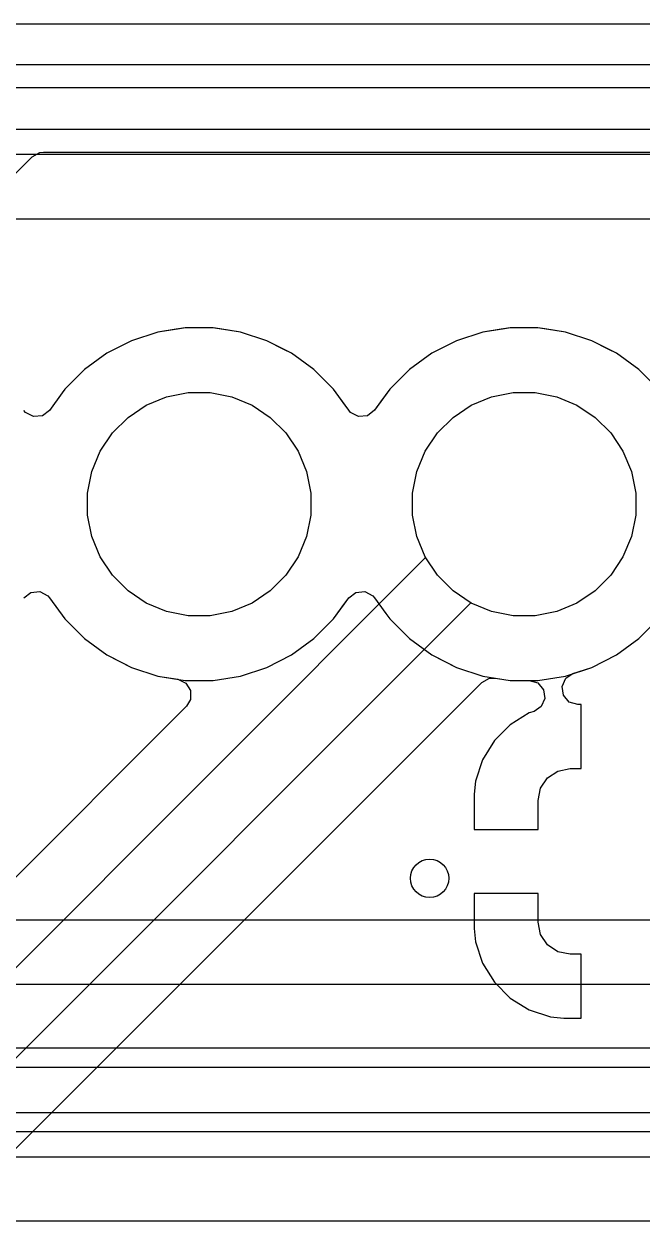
# Model space of a CAD drawing. Header units: inches. Extents: x 6.57 to 9.79, y -8.72 to -3.17.
# Drawn here: x 8.5847 to 8.7749, y -8.7244 to -8.3563 of the extents above; entities that cross this region are included whole.
import ezdxf

# ---------------------------------------------------------------- set-up
doc = ezdxf.new("R2010")
doc.units = ezdxf.units.IN
doc.header["$MEASUREMENT"] = 0
doc.layers.add('In1.Cu', color=91, linetype='CONTINUOUS', true_color=0x7fc87f)

msp = doc.modelspace()

# ---------------------------------------------------------------- linework, layer by layer
at = {"layer": 'In1.Cu', "linetype": 'CONTINUOUS'}
for p, q in [((8.57638, -8.3563), (9.46021, -8.3563)), ((8.82379, -8.36891), (8.41421, -8.36891)), ((9.46429, -8.37598), (8.58045, -8.37598)), ((8.40403, -8.38861), (8.8272, -8.38861)), ((8.58719, -8.39712), (8.5896, -8.3958)), ((8.5896, -8.3958), (8.59064, -8.39569)), ((8.59064, -8.39569), (9.4672, -8.39569)), ((8.82557, -8.39649), (8.40239, -8.39649)), ((8.54246, -8.44184), (8.58719, -8.39712)), ((8.41272, -8.41619), (8.81538, -8.41619)), ((8.62589, -8.45107), (8.61778, -8.4537)), ((8.62589, -8.45107), (8.61778, -8.4537)), ((8.62589, -8.45107), (8.61778, -8.4537)), ((8.62589, -8.45107), (8.61778, -8.4537)), ((8.63374, -8.44982), (8.62589, -8.45107)), ((8.63189, -8.45012), (8.62589, -8.45107)), ((8.63151, -8.45018), (8.62589, -8.45107)), ((8.63151, -8.45018), (8.62589, -8.45107)), ((8.62589, -8.45107), (8.62589, -8.45107)), ((8.62589, -8.45107), (8.62589, -8.45107)), ((8.62589, -8.45107), (8.62589, -8.45107)), ((8.62589, -8.45107), (8.62589, -8.45107)), ((8.63432, -8.44973), (8.63151, -8.45018)), ((8.63432, -8.44973), (8.63151, -8.45018)), ((8.63432, -8.44973), (8.63189, -8.45012)), ((8.63432, -8.44973), (8.63374, -8.44982)), ((8.64285, -8.44973), (8.63432, -8.44973)), ((8.64285, -8.44973), (8.63432, -8.44973)), ((8.64285, -8.44973), (8.63432, -8.44973)), ((8.64285, -8.44973), (8.63432, -8.44973)), ((8.64496, -8.45007), (8.64285, -8.44973)), ((8.64342, -8.44982), (8.64285, -8.44973)), ((8.64496, -8.45007), (8.64285, -8.44973)), ((8.64496, -8.45007), (8.64285, -8.44973)), ((8.65128, -8.45107), (8.64342, -8.44982)), ((8.65128, -8.45107), (8.64496, -8.45007)), ((8.65128, -8.45107), (8.64496, -8.45007)), ((8.65128, -8.45107), (8.64496, -8.45007)), ((8.65939, -8.4537), (8.65128, -8.45107)), ((8.65939, -8.4537), (8.65128, -8.45107)), ((8.65939, -8.4537), (8.65128, -8.45107)), ((8.65939, -8.4537), (8.65128, -8.45107)), ((8.72589, -8.45107), (8.71778, -8.4537)), ((8.72589, -8.45107), (8.71778, -8.4537)), ((8.72589, -8.45107), (8.71778, -8.4537)), ((8.72589, -8.45107), (8.71778, -8.4537)), ((8.73374, -8.44982), (8.72589, -8.45107)), ((8.73189, -8.45012), (8.72589, -8.45107)), ((8.73151, -8.45018), (8.72589, -8.45107)), ((8.73151, -8.45018), (8.72589, -8.45107)), ((8.72589, -8.45107), (8.72589, -8.45107)), ((8.72589, -8.45107), (8.72589, -8.45107)), ((8.72589, -8.45107), (8.72589, -8.45107)), ((8.72589, -8.45107), (8.72589, -8.45107)), ((8.73432, -8.44973), (8.73151, -8.45018)), ((8.73432, -8.44973), (8.73151, -8.45018)), ((8.73432, -8.44973), (8.73189, -8.45012)), ((8.73432, -8.44973), (8.73374, -8.44982)), ((8.74285, -8.44973), (8.73432, -8.44973)), ((8.74285, -8.44973), (8.73432, -8.44973)), ((8.74285, -8.44973), (8.73432, -8.44973)), ((8.74285, -8.44973), (8.73432, -8.44973)), ((8.74496, -8.45007), (8.74285, -8.44973)), ((8.74342, -8.44982), (8.74285, -8.44973)), ((8.74496, -8.45007), (8.74285, -8.44973)), ((8.74496, -8.45007), (8.74285, -8.44973)), ((8.75128, -8.45107), (8.74342, -8.44982)), ((8.75128, -8.45107), (8.74496, -8.45007)), ((8.75128, -8.45107), (8.74496, -8.45007)), ((8.75128, -8.45107), (8.74496, -8.45007)), ((8.75939, -8.4537), (8.75128, -8.45107)), ((8.75939, -8.4537), (8.75128, -8.45107)), ((8.75939, -8.4537), (8.75128, -8.45107)), ((8.75939, -8.4537), (8.75128, -8.45107)), ((8.61778, -8.4537), (8.61017, -8.45758)), ((8.61778, -8.4537), (8.61017, -8.45758)), ((8.61778, -8.4537), (8.61017, -8.45758)), ((8.61778, -8.4537), (8.61017, -8.45758)), ((8.66487, -8.45649), (8.65939, -8.4537)), ((8.66699, -8.45758), (8.65939, -8.4537)), ((8.66699, -8.45758), (8.65939, -8.4537)), ((8.66699, -8.45758), (8.65939, -8.4537)), ((8.71778, -8.4537), (8.71017, -8.45758)), ((8.71778, -8.4537), (8.71017, -8.45758)), ((8.71778, -8.4537), (8.71017, -8.45758)), ((8.71778, -8.4537), (8.71017, -8.45758)), ((8.76487, -8.45649), (8.75939, -8.4537)), ((8.76699, -8.45758), (8.75939, -8.4537)), ((8.76699, -8.45758), (8.75939, -8.4537)), ((8.76699, -8.45758), (8.75939, -8.4537)), ((8.61017, -8.45758), (8.60327, -8.46259)), ((8.61017, -8.45758), (8.60327, -8.46259)), ((8.61017, -8.45758), (8.60327, -8.46259)), ((8.61017, -8.45758), (8.60327, -8.46259)), ((8.66699, -8.45758), (8.66487, -8.45649)), ((8.67389, -8.46259), (8.66699, -8.45758)), ((8.67389, -8.46259), (8.66699, -8.45758)), ((8.66699, -8.45758), (8.66699, -8.45758)), ((8.67389, -8.46259), (8.66699, -8.45758)), ((8.67389, -8.46259), (8.66699, -8.45758)), ((8.71017, -8.45758), (8.70327, -8.46259)), ((8.71017, -8.45758), (8.70327, -8.46259)), ((8.71017, -8.45758), (8.70327, -8.46259)), ((8.71017, -8.45758), (8.70327, -8.46259)), ((8.76699, -8.45758), (8.76487, -8.45649)), ((8.77389, -8.46259), (8.76699, -8.45758)), ((8.77389, -8.46259), (8.76699, -8.45758)), ((8.76699, -8.45758), (8.76699, -8.45758)), ((8.77389, -8.46259), (8.76699, -8.45758)), ((8.77389, -8.46259), (8.76699, -8.45758)), ((8.60327, -8.46259), (8.59724, -8.46862)), ((8.60327, -8.46259), (8.59724, -8.46862)), ((8.60327, -8.46259), (8.59724, -8.46862)), ((8.60327, -8.46259), (8.59724, -8.46862)), ((8.67993, -8.46862), (8.67389, -8.46259)), ((8.67993, -8.46862), (8.67389, -8.46259)), ((8.67993, -8.46862), (8.67389, -8.46259)), ((8.67993, -8.46862), (8.67389, -8.46259)), ((8.70327, -8.46259), (8.69724, -8.46862)), ((8.70327, -8.46259), (8.69724, -8.46862)), ((8.70327, -8.46259), (8.69724, -8.46862)), ((8.70327, -8.46259), (8.69724, -8.46862)), ((8.77993, -8.46862), (8.77389, -8.46259)), ((8.77993, -8.46862), (8.77389, -8.46259)), ((8.77993, -8.46862), (8.77389, -8.46259)), ((8.77993, -8.46862), (8.77389, -8.46259)), ((8.59646, -8.4697), (8.59252, -8.47512)), ((8.59646, -8.4697), (8.59252, -8.47512)), ((8.59646, -8.4697), (8.59252, -8.47512)), ((8.59646, -8.4697), (8.59252, -8.47512)), ((8.59724, -8.46862), (8.59646, -8.4697)), ((8.59724, -8.46862), (8.59646, -8.4697)), ((8.59724, -8.46862), (8.59646, -8.4697)), ((8.59724, -8.46862), (8.59646, -8.4697)), ((8.59724, -8.46862), (8.59724, -8.46862)), ((8.59724, -8.46862), (8.59724, -8.46862)), ((8.59724, -8.46862), (8.59724, -8.46862)), ((8.59724, -8.46862), (8.59724, -8.46862)), ((8.59724, -8.46862), (8.59724, -8.46862)), ((8.59724, -8.46862), (8.59724, -8.46862)), ((8.59724, -8.46862), (8.59724, -8.46862)), ((8.59724, -8.46862), (8.59724, -8.46862)), ((8.62857, -8.47092), (8.6352, -8.4696)), ((8.62857, -8.47092), (8.6352, -8.4696)), ((8.62857, -8.47092), (8.6352, -8.4696)), ((8.62857, -8.47092), (8.6352, -8.4696)), ((8.6352, -8.4696), (8.64196, -8.4696)), ((8.6352, -8.4696), (8.64196, -8.4696)), ((8.6352, -8.4696), (8.64196, -8.4696)), ((8.6352, -8.4696), (8.64196, -8.4696)), ((8.64196, -8.4696), (8.6486, -8.47092)), ((8.64196, -8.4696), (8.6486, -8.47092)), ((8.64196, -8.4696), (8.6486, -8.47092)), ((8.64196, -8.4696), (8.6486, -8.47092)), ((8.68373, -8.47386), (8.67993, -8.46862)), ((8.68351, -8.47356), (8.67993, -8.46862)), ((8.68373, -8.47386), (8.67993, -8.46862)), ((8.68373, -8.47386), (8.67993, -8.46862)), ((8.69646, -8.4697), (8.69253, -8.4751)), ((8.69724, -8.46862), (8.69442, -8.47251)), ((8.69724, -8.46862), (8.69442, -8.47251)), ((8.69724, -8.46862), (8.69442, -8.47251)), ((8.69724, -8.46862), (8.69646, -8.4697)), ((8.69724, -8.46862), (8.69724, -8.46862)), ((8.69724, -8.46862), (8.69724, -8.46862)), ((8.69724, -8.46862), (8.69724, -8.46862)), ((8.69724, -8.46862), (8.69724, -8.46862)), ((8.69724, -8.46862), (8.69724, -8.46862)), ((8.69724, -8.46862), (8.69724, -8.46862)), ((8.69724, -8.46862), (8.69724, -8.46862)), ((8.69724, -8.46862), (8.69724, -8.46862)), ((8.72857, -8.47092), (8.7352, -8.4696)), ((8.72857, -8.47092), (8.7352, -8.4696)), ((8.72857, -8.47092), (8.7352, -8.4696)), ((8.72857, -8.47092), (8.7352, -8.4696)), ((8.7352, -8.4696), (8.74196, -8.4696)), ((8.7352, -8.4696), (8.74196, -8.4696)), ((8.7352, -8.4696), (8.74196, -8.4696)), ((8.7352, -8.4696), (8.74196, -8.4696)), ((8.74196, -8.4696), (8.7486, -8.47092)), ((8.74196, -8.4696), (8.7486, -8.47092)), ((8.74196, -8.4696), (8.7486, -8.47092)), ((8.74196, -8.4696), (8.7486, -8.47092)), ((8.62232, -8.47351), (8.62857, -8.47092)), ((8.62232, -8.47351), (8.62857, -8.47092)), ((8.62232, -8.47351), (8.62857, -8.47092)), ((8.62232, -8.47351), (8.62857, -8.47092)), ((8.6486, -8.47092), (8.65485, -8.47351)), ((8.6486, -8.47092), (8.65485, -8.47351)), ((8.6486, -8.47092), (8.65485, -8.47351)), ((8.6486, -8.47092), (8.65485, -8.47351)), ((8.69442, -8.47251), (8.69253, -8.4751)), ((8.69442, -8.47251), (8.69253, -8.4751)), ((8.69442, -8.47251), (8.69253, -8.4751)), ((8.72232, -8.47351), (8.72857, -8.47092)), ((8.72232, -8.47351), (8.72857, -8.47092)), ((8.72232, -8.47351), (8.72857, -8.47092)), ((8.72232, -8.47351), (8.72857, -8.47092)), ((8.7486, -8.47092), (8.75485, -8.47351)), ((8.7486, -8.47092), (8.75485, -8.47351)), ((8.7486, -8.47092), (8.75485, -8.47351)), ((8.7486, -8.47092), (8.75485, -8.47351)), ((8.58517, -8.47575), (8.58462, -8.47512)), ((8.58517, -8.47575), (8.58462, -8.47512)), ((8.58517, -8.47575), (8.58462, -8.47512)), ((8.58517, -8.47575), (8.58462, -8.47512)), ((8.5876, -8.47703), (8.58517, -8.47575)), ((8.5876, -8.47703), (8.58517, -8.47575)), ((8.5876, -8.47703), (8.58517, -8.47575)), ((8.5876, -8.47703), (8.58517, -8.47575)), ((8.59034, -8.4768), (8.5876, -8.47703)), ((8.59034, -8.4768), (8.5876, -8.47703)), ((8.59034, -8.4768), (8.5876, -8.47703)), ((8.59034, -8.4768), (8.5876, -8.47703)), ((8.59252, -8.47512), (8.59034, -8.4768)), ((8.59252, -8.47512), (8.59034, -8.4768)), ((8.59252, -8.47512), (8.59034, -8.4768)), ((8.59252, -8.47512), (8.59034, -8.4768)), ((8.6167, -8.47727), (8.62232, -8.47351)), ((8.6167, -8.47727), (8.62232, -8.47351)), ((8.6167, -8.47727), (8.62232, -8.47351)), ((8.6167, -8.47727), (8.62232, -8.47351)), ((8.65485, -8.47351), (8.66047, -8.47727)), ((8.65485, -8.47351), (8.66047, -8.47727)), ((8.65485, -8.47351), (8.66047, -8.47727)), ((8.65485, -8.47351), (8.66047, -8.47727)), ((8.68463, -8.4751), (8.68351, -8.47356)), ((8.68463, -8.4751), (8.68373, -8.47386)), ((8.68463, -8.4751), (8.68373, -8.47386)), ((8.68463, -8.4751), (8.68373, -8.47386)), ((8.68518, -8.47573), (8.68463, -8.4751)), ((8.68518, -8.47573), (8.68463, -8.4751)), ((8.68518, -8.47573), (8.68463, -8.4751)), ((8.68518, -8.47573), (8.68463, -8.4751)), ((8.68761, -8.47702), (8.68518, -8.47573)), ((8.68761, -8.47702), (8.68518, -8.47573)), ((8.68761, -8.47702), (8.68518, -8.47573)), ((8.68761, -8.47702), (8.68518, -8.47573)), ((8.69035, -8.47678), (8.68761, -8.47702)), ((8.69035, -8.47678), (8.68761, -8.47702)), ((8.69035, -8.47678), (8.68761, -8.47702)), ((8.69035, -8.47678), (8.68761, -8.47702)), ((8.69253, -8.4751), (8.69035, -8.47678)), ((8.69253, -8.4751), (8.69035, -8.47678)), ((8.69253, -8.4751), (8.69035, -8.47678)), ((8.69253, -8.4751), (8.69035, -8.47678)), ((8.7167, -8.47727), (8.72232, -8.47351)), ((8.7167, -8.47727), (8.72232, -8.47351)), ((8.7167, -8.47727), (8.72232, -8.47351)), ((8.7167, -8.47727), (8.72232, -8.47351)), ((8.75485, -8.47351), (8.76047, -8.47727)), ((8.75485, -8.47351), (8.76047, -8.47727)), ((8.75485, -8.47351), (8.76047, -8.47727)), ((8.75485, -8.47351), (8.76047, -8.47727)), ((8.61191, -8.48205), (8.6167, -8.47727)), ((8.61191, -8.48205), (8.6167, -8.47727)), ((8.61191, -8.48205), (8.6167, -8.47727)), ((8.61191, -8.48205), (8.6167, -8.47727)), ((8.66047, -8.47727), (8.66525, -8.48205)), ((8.66047, -8.47727), (8.66525, -8.48205)), ((8.66047, -8.47727), (8.66525, -8.48205)), ((8.66047, -8.47727), (8.66525, -8.48205)), ((8.71191, -8.48205), (8.7167, -8.47727)), ((8.71191, -8.48205), (8.7167, -8.47727)), ((8.71191, -8.48205), (8.7167, -8.47727)), ((8.71191, -8.48205), (8.7167, -8.47727)), ((8.76047, -8.47727), (8.76525, -8.48205)), ((8.76047, -8.47727), (8.76525, -8.48205)), ((8.76047, -8.47727), (8.76525, -8.48205)), ((8.76047, -8.47727), (8.76525, -8.48205)), ((8.60816, -8.48767), (8.61191, -8.48205)), ((8.60816, -8.48767), (8.61191, -8.48205)), ((8.60816, -8.48767), (8.61191, -8.48205)), ((8.60816, -8.48767), (8.61191, -8.48205)), ((8.66525, -8.48205), (8.66901, -8.48767)), ((8.66525, -8.48205), (8.66901, -8.48767)), ((8.66525, -8.48205), (8.66901, -8.48767)), ((8.66525, -8.48205), (8.66901, -8.48767)), ((8.70816, -8.48767), (8.71191, -8.48205)), ((8.70816, -8.48767), (8.71191, -8.48205)), ((8.70816, -8.48767), (8.71191, -8.48205)), ((8.70816, -8.48767), (8.71191, -8.48205)), ((8.76525, -8.48205), (8.76901, -8.48767)), ((8.76525, -8.48205), (8.76901, -8.48767)), ((8.76525, -8.48205), (8.76901, -8.48767)), ((8.76525, -8.48205), (8.76901, -8.48767)), ((8.60557, -8.49392), (8.60816, -8.48767)), ((8.60557, -8.49392), (8.60816, -8.48767)), ((8.60557, -8.49392), (8.60816, -8.48767)), ((8.60557, -8.49392), (8.60816, -8.48767)), ((8.66901, -8.48767), (8.6716, -8.49392)), ((8.66901, -8.48767), (8.6716, -8.49392)), ((8.66901, -8.48767), (8.6716, -8.49392)), ((8.66901, -8.48767), (8.6716, -8.49392)), ((8.70557, -8.49392), (8.70816, -8.48767)), ((8.70557, -8.49392), (8.70816, -8.48767)), ((8.70557, -8.49392), (8.70816, -8.48767)), ((8.70557, -8.49392), (8.70816, -8.48767)), ((8.76901, -8.48767), (8.7716, -8.49392)), ((8.76901, -8.48767), (8.7716, -8.49392)), ((8.76901, -8.48767), (8.7716, -8.49392)), ((8.76901, -8.48767), (8.7716, -8.49392)), ((8.60425, -8.50056), (8.60557, -8.49392)), ((8.60425, -8.50056), (8.60557, -8.49392)), ((8.60425, -8.50056), (8.60557, -8.49392)), ((8.60425, -8.50056), (8.60557, -8.49392)), ((8.6716, -8.49392), (8.67292, -8.50056)), ((8.6716, -8.49392), (8.67292, -8.50056)), ((8.6716, -8.49392), (8.67292, -8.50056)), ((8.6716, -8.49392), (8.67292, -8.50056)), ((8.70425, -8.50056), (8.70557, -8.49392)), ((8.70425, -8.50056), (8.70557, -8.49392)), ((8.70425, -8.50056), (8.70557, -8.49392)), ((8.70425, -8.50056), (8.70557, -8.49392)), ((8.7716, -8.49392), (8.77292, -8.50056)), ((8.7716, -8.49392), (8.77292, -8.50056)), ((8.7716, -8.49392), (8.77292, -8.50056)), ((8.7716, -8.49392), (8.77292, -8.50056)), ((8.60425, -8.50732), (8.60425, -8.50056)), ((8.60425, -8.50732), (8.60425, -8.50056)), ((8.60425, -8.50732), (8.60425, -8.50056)), ((8.60425, -8.50732), (8.60425, -8.50056)), ((8.67292, -8.50056), (8.67292, -8.50732)), ((8.67292, -8.50056), (8.67292, -8.50732)), ((8.67292, -8.50056), (8.67292, -8.50732)), ((8.67292, -8.50056), (8.67292, -8.50732)), ((8.70425, -8.50732), (8.70425, -8.50056)), ((8.70425, -8.50732), (8.70425, -8.50056)), ((8.70425, -8.50732), (8.70425, -8.50056)), ((8.70425, -8.50732), (8.70425, -8.50056)), ((8.77292, -8.50056), (8.77292, -8.50732)), ((8.77292, -8.50056), (8.77292, -8.50732)), ((8.77292, -8.50056), (8.77292, -8.50732)), ((8.77292, -8.50056), (8.77292, -8.50732)), ((8.60557, -8.51395), (8.60425, -8.50732)), ((8.60557, -8.51395), (8.60425, -8.50732)), ((8.60557, -8.51395), (8.60425, -8.50732)), ((8.60557, -8.51395), (8.60425, -8.50732)), ((8.67292, -8.50732), (8.6716, -8.51395)), ((8.67292, -8.50732), (8.6716, -8.51395)), ((8.67292, -8.50732), (8.6716, -8.51395)), ((8.67292, -8.50732), (8.6716, -8.51395)), ((8.70557, -8.51395), (8.70425, -8.50732)), ((8.70557, -8.51395), (8.70425, -8.50732)), ((8.70557, -8.51395), (8.70425, -8.50732)), ((8.70557, -8.51395), (8.70425, -8.50732)), ((8.77292, -8.50732), (8.7716, -8.51395)), ((8.77292, -8.50732), (8.7716, -8.51395)), ((8.77292, -8.50732), (8.7716, -8.51395)), ((8.77292, -8.50732), (8.7716, -8.51395)), ((8.60816, -8.5202), (8.60557, -8.51395)), ((8.60816, -8.5202), (8.60557, -8.51395)), ((8.60816, -8.5202), (8.60557, -8.51395)), ((8.60816, -8.5202), (8.60557, -8.51395)), ((8.6716, -8.51395), (8.66901, -8.5202)), ((8.6716, -8.51395), (8.66901, -8.5202)), ((8.6716, -8.51395), (8.66901, -8.5202)), ((8.6716, -8.51395), (8.66901, -8.5202)), ((8.70816, -8.5202), (8.70557, -8.51395)), ((8.70816, -8.5202), (8.70557, -8.51395)), ((8.70816, -8.5202), (8.70557, -8.51395)), ((8.70816, -8.5202), (8.70557, -8.51395)), ((8.7716, -8.51395), (8.76901, -8.5202)), ((8.7716, -8.51395), (8.76901, -8.5202)), ((8.7716, -8.51395), (8.76901, -8.5202)), ((8.7716, -8.51395), (8.76901, -8.5202)), ((8.55734, -8.67126), (8.70825, -8.52035)), ((8.61191, -8.52582), (8.60816, -8.5202)), ((8.61191, -8.52582), (8.60816, -8.5202)), ((8.61191, -8.52582), (8.60816, -8.5202)), ((8.61191, -8.52582), (8.60816, -8.5202)), ((8.66901, -8.5202), (8.66525, -8.52582)), ((8.66901, -8.5202), (8.66525, -8.52582)), ((8.66901, -8.5202), (8.66525, -8.52582)), ((8.66901, -8.5202), (8.66525, -8.52582)), ((8.70825, -8.52035), (8.70816, -8.5202)), ((8.71191, -8.52582), (8.70816, -8.5202)), ((8.71191, -8.52582), (8.70816, -8.5202)), ((8.71191, -8.52582), (8.70816, -8.5202)), ((8.76901, -8.5202), (8.76525, -8.52582)), ((8.76901, -8.5202), (8.76525, -8.52582)), ((8.76901, -8.5202), (8.76525, -8.52582)), ((8.76901, -8.5202), (8.76525, -8.52582)), ((8.6167, -8.53061), (8.61191, -8.52582)), ((8.6167, -8.53061), (8.61191, -8.52582)), ((8.6167, -8.53061), (8.61191, -8.52582)), ((8.6167, -8.53061), (8.61191, -8.52582)), ((8.66525, -8.52582), (8.66047, -8.53061)), ((8.66525, -8.52582), (8.66047, -8.53061)), ((8.66525, -8.52582), (8.66047, -8.53061)), ((8.66525, -8.52582), (8.66047, -8.53061)), ((8.7167, -8.53061), (8.71191, -8.52582)), ((8.7167, -8.53061), (8.71191, -8.52582)), ((8.7167, -8.53061), (8.71191, -8.52582)), ((8.76525, -8.52582), (8.76047, -8.53061)), ((8.76525, -8.52582), (8.76047, -8.53061)), ((8.76525, -8.52582), (8.76047, -8.53061)), ((8.76525, -8.52582), (8.76047, -8.53061)), ((8.58462, -8.53276), (8.5868, -8.53108)), ((8.58462, -8.53276), (8.5868, -8.53108)), ((8.58462, -8.53276), (8.5868, -8.53108)), ((8.58462, -8.53276), (8.5868, -8.53108)), ((8.5868, -8.53108), (8.58954, -8.53084)), ((8.5868, -8.53108), (8.58954, -8.53084)), ((8.5868, -8.53108), (8.58954, -8.53084)), ((8.5868, -8.53108), (8.58954, -8.53084)), ((8.58954, -8.53084), (8.59197, -8.53212)), ((8.58954, -8.53084), (8.59197, -8.53212)), ((8.58954, -8.53084), (8.59197, -8.53212)), ((8.58954, -8.53084), (8.59197, -8.53212)), ((8.59197, -8.53212), (8.59252, -8.53276)), ((8.59197, -8.53212), (8.59252, -8.53276)), ((8.59197, -8.53212), (8.59252, -8.53276)), ((8.59197, -8.53212), (8.59252, -8.53276)), ((8.62232, -8.53436), (8.6167, -8.53061)), ((8.62232, -8.53436), (8.6167, -8.53061)), ((8.62232, -8.53436), (8.6167, -8.53061)), ((8.62232, -8.53436), (8.6167, -8.53061)), ((8.66047, -8.53061), (8.65485, -8.53436)), ((8.66047, -8.53061), (8.65485, -8.53436)), ((8.66047, -8.53061), (8.65485, -8.53436)), ((8.66047, -8.53061), (8.65485, -8.53436)), ((8.68463, -8.53277), (8.68681, -8.53109)), ((8.68463, -8.53277), (8.68681, -8.53109)), ((8.68463, -8.53277), (8.68681, -8.53109)), ((8.68681, -8.53109), (8.68955, -8.53086)), ((8.68681, -8.53109), (8.68955, -8.53086)), ((8.68681, -8.53109), (8.68955, -8.53086)), ((8.68955, -8.53086), (8.69199, -8.53214)), ((8.68955, -8.53086), (8.69199, -8.53214)), ((8.68955, -8.53086), (8.69199, -8.53214)), ((8.69199, -8.53214), (8.69253, -8.53277)), ((8.69199, -8.53214), (8.69253, -8.53277)), ((8.69199, -8.53214), (8.69253, -8.53277)), ((8.72232, -8.53436), (8.7167, -8.53061)), ((8.72232, -8.53436), (8.7167, -8.53061)), ((8.72232, -8.53436), (8.7167, -8.53061)), ((8.76047, -8.53061), (8.75485, -8.53436)), ((8.76047, -8.53061), (8.75485, -8.53436)), ((8.76047, -8.53061), (8.75485, -8.53436)), ((8.76047, -8.53061), (8.75485, -8.53436)), ((8.72217, -8.53427), (8.56838, -8.68806)), ((8.59252, -8.53276), (8.59724, -8.53925)), ((8.59252, -8.53276), (8.59724, -8.53925)), ((8.59252, -8.53276), (8.59724, -8.53925)), ((8.59252, -8.53276), (8.59724, -8.53925)), ((8.62857, -8.53695), (8.62232, -8.53436)), ((8.62857, -8.53695), (8.62232, -8.53436)), ((8.62857, -8.53695), (8.62232, -8.53436)), ((8.62857, -8.53695), (8.62232, -8.53436)), ((8.65485, -8.53436), (8.6486, -8.53695)), ((8.65485, -8.53436), (8.6486, -8.53695)), ((8.65485, -8.53436), (8.6486, -8.53695)), ((8.65485, -8.53436), (8.6486, -8.53695)), ((8.67993, -8.53925), (8.68344, -8.53441)), ((8.67993, -8.53925), (8.68328, -8.53463)), ((8.67993, -8.53925), (8.68328, -8.53463)), ((8.68328, -8.53463), (8.68463, -8.53277)), ((8.68328, -8.53463), (8.68463, -8.53277)), ((8.68344, -8.53441), (8.68463, -8.53277)), ((8.69253, -8.53277), (8.696, -8.53755)), ((8.69253, -8.53277), (8.696, -8.53755)), ((8.69253, -8.53277), (8.696, -8.53755)), ((8.72232, -8.53436), (8.72217, -8.53427)), ((8.72857, -8.53695), (8.72232, -8.53436)), ((8.72857, -8.53695), (8.72232, -8.53436)), ((8.72857, -8.53695), (8.72232, -8.53436)), ((8.72857, -8.53695), (8.72232, -8.53436)), ((8.75485, -8.53436), (8.7486, -8.53695)), ((8.75485, -8.53436), (8.7486, -8.53695)), ((8.75485, -8.53436), (8.7486, -8.53695)), ((8.75485, -8.53436), (8.7486, -8.53695)), ((8.59724, -8.53925), (8.60327, -8.54528)), ((8.59724, -8.53925), (8.60327, -8.54528)), ((8.59724, -8.53925), (8.60327, -8.54528)), ((8.59724, -8.53925), (8.60327, -8.54528)), ((8.6352, -8.53827), (8.62857, -8.53695)), ((8.6352, -8.53827), (8.62857, -8.53695)), ((8.6352, -8.53827), (8.62857, -8.53695)), ((8.6352, -8.53827), (8.62857, -8.53695)), ((8.64196, -8.53827), (8.6352, -8.53827)), ((8.64196, -8.53827), (8.6352, -8.53827)), ((8.64196, -8.53827), (8.6352, -8.53827)), ((8.64196, -8.53827), (8.6352, -8.53827)), ((8.6486, -8.53695), (8.64196, -8.53827)), ((8.6486, -8.53695), (8.64196, -8.53827)), ((8.6486, -8.53695), (8.64196, -8.53827)), ((8.6486, -8.53695), (8.64196, -8.53827)), ((8.67389, -8.54528), (8.67993, -8.53925)), ((8.67389, -8.54528), (8.67993, -8.53925)), ((8.67389, -8.54528), (8.67993, -8.53925)), ((8.696, -8.53755), (8.69724, -8.53925)), ((8.696, -8.53755), (8.69724, -8.53925)), ((8.696, -8.53755), (8.69724, -8.53925)), ((8.69724, -8.53925), (8.70327, -8.54528)), ((8.69724, -8.53925), (8.70327, -8.54528)), ((8.69724, -8.53925), (8.70327, -8.54528)), ((8.7352, -8.53827), (8.72857, -8.53695)), ((8.7352, -8.53827), (8.72857, -8.53695)), ((8.7352, -8.53827), (8.72857, -8.53695)), ((8.7352, -8.53827), (8.72857, -8.53695)), ((8.74196, -8.53827), (8.7352, -8.53827)), ((8.74196, -8.53827), (8.7352, -8.53827)), ((8.74196, -8.53827), (8.7352, -8.53827)), ((8.74196, -8.53827), (8.7352, -8.53827)), ((8.7486, -8.53695), (8.74196, -8.53827)), ((8.7486, -8.53695), (8.74196, -8.53827)), ((8.7486, -8.53695), (8.74196, -8.53827)), ((8.7486, -8.53695), (8.74196, -8.53827)), ((8.77389, -8.54528), (8.77993, -8.53925)), ((8.77389, -8.54528), (8.77993, -8.53925)), ((8.77389, -8.54528), (8.77993, -8.53925)), ((8.77389, -8.54528), (8.77993, -8.53925)), ((8.60327, -8.54528), (8.61017, -8.5503)), ((8.60327, -8.54528), (8.61017, -8.5503)), ((8.60327, -8.54528), (8.61017, -8.5503)), ((8.60327, -8.54528), (8.61017, -8.5503)), ((8.66699, -8.5503), (8.67389, -8.54528)), ((8.66699, -8.5503), (8.67389, -8.54528)), ((8.66699, -8.5503), (8.67389, -8.54528)), ((8.70327, -8.54528), (8.71017, -8.5503)), ((8.70327, -8.54528), (8.71017, -8.5503)), ((8.70327, -8.54528), (8.71017, -8.5503)), ((8.76699, -8.5503), (8.77389, -8.54528)), ((8.76699, -8.5503), (8.77389, -8.54528)), ((8.76699, -8.5503), (8.77389, -8.54528)), ((8.76699, -8.5503), (8.77389, -8.54528)), ((8.61017, -8.5503), (8.61774, -8.55415)), ((8.61017, -8.5503), (8.61542, -8.55297)), ((8.61017, -8.5503), (8.61774, -8.55415)), ((8.61017, -8.5503), (8.61774, -8.55415)), ((8.65939, -8.55417), (8.66699, -8.5503)), ((8.65939, -8.55417), (8.66699, -8.5503)), ((8.65939, -8.55417), (8.66699, -8.5503)), ((8.71017, -8.5503), (8.71542, -8.55297)), ((8.71017, -8.5503), (8.71774, -8.55415)), ((8.71017, -8.5503), (8.71774, -8.55415)), ((8.75939, -8.55417), (8.76699, -8.5503)), ((8.75939, -8.55417), (8.76699, -8.5503)), ((8.75939, -8.55417), (8.76699, -8.5503)), ((8.75939, -8.55417), (8.76699, -8.5503)), ((8.61542, -8.55297), (8.61778, -8.55417)), ((8.61774, -8.55415), (8.61778, -8.55417)), ((8.61774, -8.55415), (8.61778, -8.55417)), ((8.61774, -8.55415), (8.61778, -8.55417)), ((8.61778, -8.55417), (8.62589, -8.55681)), ((8.61778, -8.55417), (8.62589, -8.55681)), ((8.61778, -8.55417), (8.62589, -8.55681)), ((8.61778, -8.55417), (8.62589, -8.55681)), ((8.65128, -8.55681), (8.65939, -8.55417)), ((8.65128, -8.55681), (8.65939, -8.55417)), ((8.65128, -8.55681), (8.65939, -8.55417)), ((8.65939, -8.55417), (8.65939, -8.55417)), ((8.65939, -8.55417), (8.65939, -8.55417)), ((8.65939, -8.55417), (8.65939, -8.55417)), ((8.65939, -8.55417), (8.65939, -8.55417)), ((8.65939, -8.55417), (8.65939, -8.55417)), ((8.65939, -8.55417), (8.65939, -8.55417)), ((8.71542, -8.55297), (8.71778, -8.55417)), ((8.71774, -8.55415), (8.71778, -8.55417)), ((8.71774, -8.55415), (8.71778, -8.55417)), ((8.71778, -8.55417), (8.72589, -8.55681)), ((8.71778, -8.55417), (8.72589, -8.55681)), ((8.71778, -8.55417), (8.72589, -8.55681)), ((8.75128, -8.55681), (8.75939, -8.55417)), ((8.75128, -8.55681), (8.75939, -8.55417)), ((8.75128, -8.55681), (8.75939, -8.55417)), ((8.75361, -8.55605), (8.75939, -8.55417)), ((8.75939, -8.55417), (8.75939, -8.55417)), ((8.75939, -8.55417), (8.75939, -8.55417)), ((8.75939, -8.55417), (8.75939, -8.55417)), ((8.75939, -8.55417), (8.75939, -8.55417)), ((8.75939, -8.55417), (8.75939, -8.55417)), ((8.75939, -8.55417), (8.75939, -8.55417)), ((8.75939, -8.55417), (8.75939, -8.55417)), ((8.75939, -8.55417), (8.75939, -8.55417)), ((8.62589, -8.55681), (8.62589, -8.55681)), ((8.62589, -8.55681), (8.62589, -8.55681)), ((8.62589, -8.55681), (8.632, -8.55777)), ((8.62589, -8.55681), (8.62589, -8.55681)), ((8.62589, -8.55681), (8.62589, -8.55681)), ((8.62589, -8.55681), (8.63432, -8.55814)), ((8.62589, -8.55681), (8.62589, -8.55681)), ((8.62589, -8.55681), (8.62589, -8.55681)), ((8.62589, -8.55681), (8.63432, -8.55814)), ((8.62589, -8.55681), (8.62589, -8.55681)), ((8.62589, -8.55681), (8.62589, -8.55681)), ((8.62589, -8.55681), (8.63432, -8.55814)), ((8.632, -8.55777), (8.63448, -8.55895)), ((8.64285, -8.55814), (8.65128, -8.55681)), ((8.64285, -8.55814), (8.65128, -8.55681)), ((8.64285, -8.55814), (8.65128, -8.55681)), ((8.65128, -8.55681), (8.65128, -8.55681)), ((8.65128, -8.55681), (8.65128, -8.55681)), ((8.65128, -8.55681), (8.65128, -8.55681)), ((8.65128, -8.55681), (8.65128, -8.55681)), ((8.65128, -8.55681), (8.65128, -8.55681)), ((8.65128, -8.55681), (8.65128, -8.55681)), ((8.72552, -8.55879), (8.72793, -8.55747)), ((8.72589, -8.55681), (8.72589, -8.55681)), ((8.72589, -8.55681), (8.72589, -8.55681)), ((8.72589, -8.55681), (8.73432, -8.55814)), ((8.72589, -8.55681), (8.72589, -8.55681)), ((8.72589, -8.55681), (8.72589, -8.55681)), ((8.72589, -8.55681), (8.73432, -8.55814)), ((8.72589, -8.55681), (8.72589, -8.55681)), ((8.72589, -8.55681), (8.72589, -8.55681)), ((8.72589, -8.55681), (8.73432, -8.55814)), ((8.72793, -8.55747), (8.72974, -8.55742)), ((8.72974, -8.55742), (8.73432, -8.55814)), ((8.74285, -8.55814), (8.75128, -8.55681)), ((8.74285, -8.55814), (8.75128, -8.55681)), ((8.74285, -8.55814), (8.75128, -8.55681)), ((8.75029, -8.56), (8.75143, -8.55749)), ((8.75128, -8.55681), (8.75128, -8.55681)), ((8.75128, -8.55681), (8.75128, -8.55681)), ((8.75128, -8.55681), (8.75128, -8.55681)), ((8.75128, -8.55681), (8.75128, -8.55681)), ((8.75128, -8.55681), (8.75128, -8.55681)), ((8.75128, -8.55681), (8.75128, -8.55681)), ((8.75143, -8.55749), (8.75361, -8.55605)), ((8.63432, -8.55814), (8.63432, -8.55814)), ((8.63432, -8.55814), (8.64285, -8.55814)), ((8.63432, -8.55814), (8.63432, -8.55814)), ((8.63432, -8.55814), (8.64285, -8.55814)), ((8.63432, -8.55814), (8.63432, -8.55814)), ((8.63432, -8.55814), (8.64285, -8.55814)), ((8.63448, -8.55895), (8.63594, -8.56129)), ((8.63594, -8.56129), (8.6359, -8.56404)), ((8.64285, -8.55814), (8.64285, -8.55814)), ((8.64285, -8.55814), (8.64285, -8.55814)), ((8.64285, -8.55814), (8.64285, -8.55814)), ((8.68505, -8.59926), (8.72552, -8.55879)), ((8.73432, -8.55814), (8.73432, -8.55814)), ((8.73432, -8.55814), (8.74285, -8.55814)), ((8.73432, -8.55814), (8.73432, -8.55814)), ((8.73432, -8.55814), (8.74014, -8.55814)), ((8.73432, -8.55814), (8.73432, -8.55814)), ((8.73432, -8.55814), (8.74285, -8.55814)), ((8.73432, -8.55814), (8.73432, -8.55814)), ((8.73432, -8.55814), (8.74285, -8.55814)), ((8.74014, -8.55814), (8.74278, -8.55892)), ((8.74278, -8.55892), (8.74458, -8.561)), ((8.74285, -8.55814), (8.74285, -8.55814)), ((8.74285, -8.55814), (8.74285, -8.55814)), ((8.74285, -8.55814), (8.74285, -8.55814)), ((8.74458, -8.561), (8.74497, -8.56372)), ((8.75068, -8.56272), (8.75029, -8.56)), ((8.6359, -8.56404), (8.63469, -8.56605)), ((8.74497, -8.56372), (8.74383, -8.56622)), ((8.75248, -8.5648), (8.75068, -8.56272)), ((8.75512, -8.56557), (8.75248, -8.5648)), ((8.63469, -8.56605), (8.55061, -8.65013)), ((8.74017, -8.56816), (8.7343, -8.57178)), ((8.74168, -8.56766), (8.74017, -8.56816)), ((8.74017, -8.56816), (8.74017, -8.56816)), ((8.74383, -8.56622), (8.74168, -8.56766)), ((8.75618, -8.56557), (8.75512, -8.56557)), ((8.75618, -8.58526), (8.75618, -8.56557)), ((8.7343, -8.57178), (8.72942, -8.57666)), ((8.72942, -8.57666), (8.72579, -8.58254)), ((8.72579, -8.58254), (8.72362, -8.58909)), ((8.72579, -8.58254), (8.72579, -8.58254)), ((8.74578, -8.58814), (8.74897, -8.58601)), ((8.74897, -8.58601), (8.75274, -8.58526)), ((8.75274, -8.58526), (8.75618, -8.58526)), ((8.72362, -8.58909), (8.72321, -8.59313)), ((8.72362, -8.58909), (8.72362, -8.58909)), ((8.74364, -8.59133), (8.74578, -8.58814)), ((8.72321, -8.59313), (8.72321, -8.60396)), ((8.74289, -8.5951), (8.74364, -8.59133)), ((8.74289, -8.60396), (8.74289, -8.5951)), ((8.58025, -8.70405), (8.68505, -8.59926)), ((8.72321, -8.60396), (8.74289, -8.60396)), ((8.74289, -8.62364), (8.72321, -8.62364)), ((8.72321, -8.62364), (8.72321, -8.63447)), ((8.74289, -8.6325), (8.74289, -8.62364)), ((9.08023, -8.63187), (8.20356, -8.63187)), ((8.72321, -8.63447), (8.72362, -8.63851)), ((8.74364, -8.63627), (8.74289, -8.6325)), ((8.72362, -8.63851), (8.72579, -8.64507)), ((8.74578, -8.63946), (8.74364, -8.63627)), ((8.74897, -8.64159), (8.74578, -8.63946)), ((8.75274, -8.64234), (8.74897, -8.64159)), ((8.75618, -8.64234), (8.75274, -8.64234)), ((8.75618, -8.66203), (8.75618, -8.64234)), ((8.72579, -8.64507), (8.72579, -8.64507)), ((8.72579, -8.64507), (8.72942, -8.65094)), ((8.08721, -8.65157), (9.09041, -8.65157)), ((8.72942, -8.65094), (8.7343, -8.65582)), ((8.7343, -8.65582), (8.74017, -8.65944)), ((8.74017, -8.65944), (8.74017, -8.65944)), ((8.74017, -8.65944), (8.74672, -8.66162)), ((8.74672, -8.66162), (8.74672, -8.66162)), ((8.74672, -8.66162), (8.75077, -8.66203)), ((8.75077, -8.66203), (8.75618, -8.66203)), ((8.75618, -8.66203), (8.75618, -8.66203)), ((9.09449, -8.67126), (8.08313, -8.67126)), ((8.86815, -8.67715), (8.38016, -8.67715)), ((8.08022, -8.69096), (9.0974, -8.69096)), ((8.0725, -8.69685), (9.32908, -8.69685)), ((9.33071, -8.70472), (8.07087, -8.70472)), ((9.64416, -8.72439), (7.57451, -8.72439)), ((9.64416, -8.72439), (7.57451, -8.72439)), ((9.64416, -8.72439), (7.57451, -8.72439))]:
    msp.add_line(p, q, dxfattribs=at)
at = {"layer": 'In1.Cu'}
msp.add_circle((8.7095, -8.619), 0.00591, dxfattribs=at)
msp.add_circle((8.7095, -8.619), 0.00591, dxfattribs=at)
msp.add_circle((8.7095, -8.619), 0.00591, dxfattribs=at)
msp.add_circle((8.7095, -8.619), 0.00591, dxfattribs=at)

doc.saveas('drawing.dxf')
